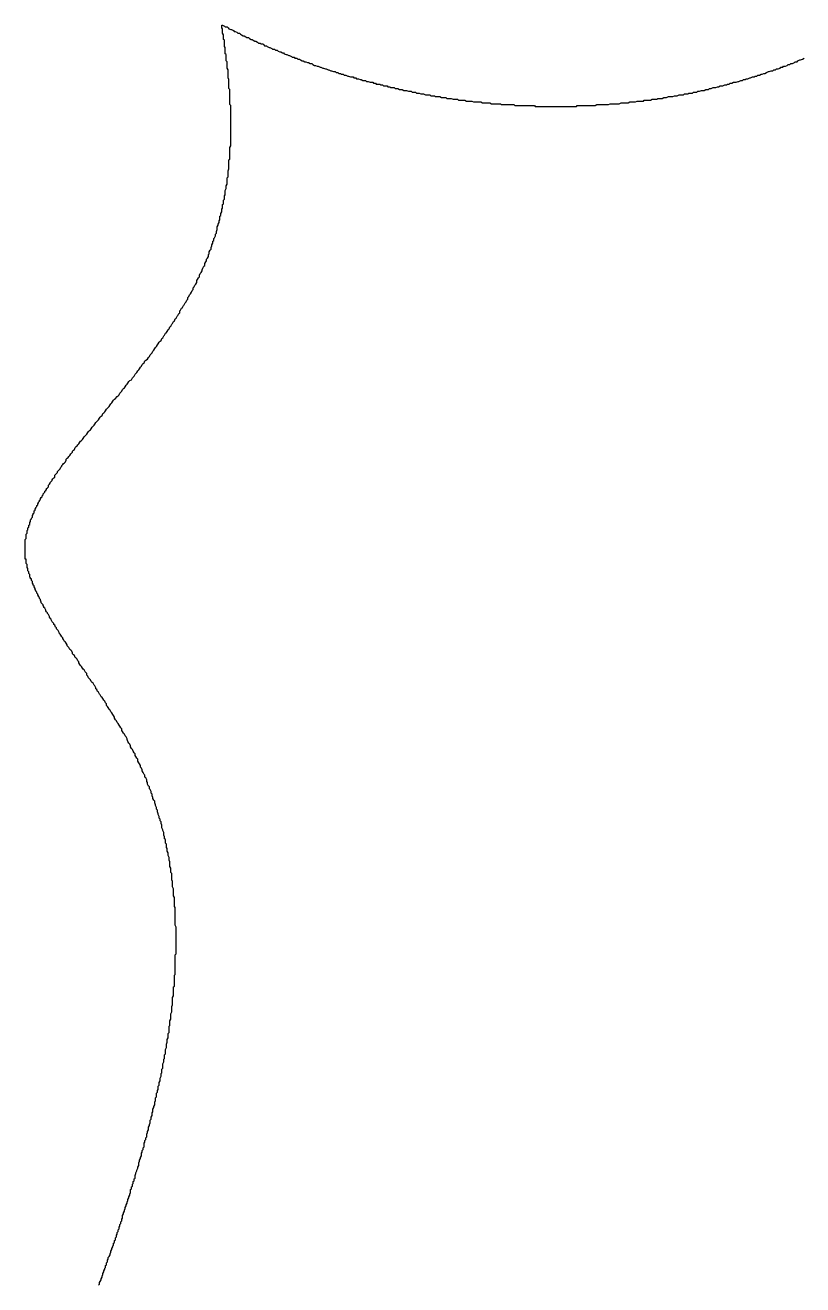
# Model space of a CAD drawing. Header units: millimetres. Extents: x 289 to 9778, y -894 to 6380.
# Drawn here: x 7154.58 to 7163.28, y 365.52 to 379.63 of the extents above; entities that cross this region are included whole.
import ezdxf

# ---------------------------------------------------------------- set-up
doc = ezdxf.new("R2010")
doc.units = ezdxf.units.MM

msp = doc.modelspace()

# ---------------------------------------------------------------- linework, layer by layer
msp.add_polyline3d([(7155.4, 365.518, 0), (7155.41, 365.528, 0), (7155.41, 365.548, 0), (7155.42, 365.558, 0), (7155.43, 365.578, 0), (7155.43, 365.588, 0), (7155.44, 365.608, 0), (7155.44, 365.618, 0), (7155.45, 365.638, 0), (7155.45, 365.648, 0), (7155.46, 365.668, 0), (7155.46, 365.678, 0), (7155.47, 365.698, 0), (7155.47, 365.708, 0), (7155.48, 365.718, 0), (7155.48, 365.738, 0), (7155.49, 365.748, 0), (7155.49, 365.768, 0), (7155.5, 365.778, 0), (7155.5, 365.798, 0), (7155.51, 365.808, 0), (7155.51, 365.828, 0), (7155.52, 365.838, 0), (7155.53, 365.858, 0), (7155.53, 365.868, 0), (7155.54, 365.888, 0), (7155.54, 365.898, 0), (7155.55, 365.918, 0), (7155.55, 365.928, 0), (7155.56, 365.948, 0), (7155.56, 365.958, 0), (7155.57, 365.968, 0), (7155.57, 365.988, 0), (7155.58, 365.998, 0), (7155.58, 366.018, 0), (7155.59, 366.028, 0), (7155.59, 366.048, 0), (7155.6, 366.058, 0), (7155.6, 366.078, 0), (7155.61, 366.088, 0), (7155.61, 366.108, 0), (7155.62, 366.118, 0), (7155.62, 366.138, 0), (7155.63, 366.148, 0), (7155.63, 366.168, 0), (7155.64, 366.178, 0), (7155.64, 366.198, 0), (7155.65, 366.208, 0), (7155.65, 366.228, 0), (7155.66, 366.238, 0), (7155.66, 366.258, 0), (7155.67, 366.268, 0), (7155.67, 366.288, 0), (7155.67, 366.298, 0), (7155.68, 366.318, 0), (7155.68, 366.328, 0), (7155.69, 366.348, 0), (7155.69, 366.358, 0), (7155.7, 366.378, 0), (7155.7, 366.388, 0), (7155.71, 366.408, 0), (7155.71, 366.418, 0), (7155.72, 366.438, 0), (7155.72, 366.448, 0), (7155.73, 366.468, 0), (7155.73, 366.478, 0), (7155.74, 366.498, 0), (7155.74, 366.508, 0), (7155.75, 366.528, 0), (7155.75, 366.538, 0), (7155.76, 366.558, 0), (7155.76, 366.568, 0), (7155.76, 366.588, 0), (7155.77, 366.598, 0), (7155.77, 366.618, 0), (7155.78, 366.628, 0), (7155.78, 366.648, 0), (7155.79, 366.658, 0), (7155.79, 366.678, 0), (7155.8, 366.688, 0), (7155.8, 366.708, 0), (7155.81, 366.718, 0), (7155.81, 366.738, 0), (7155.81, 366.748, 0), (7155.82, 366.768, 0), (7155.82, 366.778, 0), (7155.83, 366.798, 0), (7155.83, 366.808, 0), (7155.84, 366.828, 0), (7155.84, 366.838, 0), (7155.85, 366.858, 0), (7155.85, 366.878, 0), (7155.85, 366.888, 0), (7155.86, 366.908, 0), (7155.86, 366.918, 0), (7155.87, 366.938, 0), (7155.87, 366.948, 0), (7155.88, 366.968, 0), (7155.88, 366.978, 0), (7155.88, 366.998, 0), (7155.89, 367.008, 0), (7155.89, 367.028, 0), (7155.9, 367.038, 0), (7155.9, 367.058, 0), (7155.91, 367.068, 0), (7155.91, 367.088, 0), (7155.91, 367.108, 0), (7155.92, 367.118, 0), (7155.92, 367.138, 0), (7155.93, 367.148, 0), (7155.93, 367.168, 0), (7155.94, 367.178, 0), (7155.94, 367.198, 0), (7155.94, 367.208, 0), (7155.95, 367.228, 0), (7155.95, 367.238, 0), (7155.96, 367.258, 0), (7155.96, 367.278, 0), (7155.96, 367.288, 0), (7155.97, 367.308, 0), (7155.97, 367.318, 0), (7155.98, 367.338, 0), (7155.98, 367.348, 0), (7155.98, 367.368, 0), (7155.99, 367.378, 0), (7155.99, 367.398, 0), (7156, 367.418, 0), (7156, 367.428, 0), (7156, 367.448, 0), (7156.01, 367.458, 0), (7156.01, 367.478, 0), (7156.01, 367.488, 0), (7156.02, 367.508, 0), (7156.02, 367.518, 0), (7156.03, 367.538, 0), (7156.03, 367.558, 0), (7156.03, 367.568, 0), (7156.04, 367.588, 0), (7156.04, 367.598, 0), (7156.04, 367.618, 0), (7156.05, 367.628, 0), (7156.05, 367.648, 0), (7156.05, 367.668, 0), (7156.06, 367.678, 0), (7156.06, 367.698, 0), (7156.07, 367.708, 0), (7156.07, 367.728, 0), (7156.07, 367.748, 0), (7156.08, 367.758, 0), (7156.08, 367.778, 0), (7156.08, 367.788, 0), (7156.09, 367.808, 0), (7156.09, 367.818, 0), (7156.09, 367.838, 0), (7156.1, 367.858, 0), (7156.1, 367.868, 0), (7156.1, 367.888, 0), (7156.11, 367.898, 0), (7156.11, 367.918, 0), (7156.11, 367.938, 0), (7156.12, 367.948, 0), (7156.12, 367.968, 0), (7156.12, 367.978, 0), (7156.12, 367.998, 0), (7156.13, 368.018, 0), (7156.13, 368.028, 0), (7156.13, 368.048, 0), (7156.14, 368.058, 0), (7156.14, 368.078, 0), (7156.14, 368.098, 0), (7156.15, 368.108, 0), (7156.15, 368.128, 0), (7156.15, 368.138, 0), (7156.15, 368.158, 0), (7156.16, 368.178, 0), (7156.16, 368.188, 0), (7156.16, 368.208, 0), (7156.16, 368.218, 0), (7156.17, 368.238, 0), (7156.17, 368.258, 0), (7156.17, 368.268, 0), (7156.18, 368.288, 0), (7156.18, 368.298, 0), (7156.18, 368.318, 0), (7156.18, 368.338, 0), (7156.19, 368.348, 0), (7156.19, 368.368, 0), (7156.19, 368.388, 0), (7156.19, 368.398, 0), (7156.19, 368.418, 0), (7156.2, 368.428, 0), (7156.2, 368.448, 0), (7156.2, 368.468, 0), (7156.2, 368.478, 0), (7156.21, 368.498, 0), (7156.21, 368.508, 0), (7156.21, 368.528, 0), (7156.21, 368.548, 0), (7156.21, 368.558, 0), (7156.22, 368.578, 0), (7156.22, 368.598, 0), (7156.22, 368.608, 0), (7156.22, 368.628, 0), (7156.22, 368.638, 0), (7156.23, 368.658, 0), (7156.23, 368.678, 0), (7156.23, 368.688, 0), (7156.23, 368.708, 0), (7156.23, 368.728, 0), (7156.23, 368.738, 0), (7156.24, 368.758, 0), (7156.24, 368.768, 0), (7156.24, 368.788, 0), (7156.24, 368.808, 0), (7156.24, 368.818, 0), (7156.24, 368.838, 0), (7156.24, 368.858, 0), (7156.25, 368.868, 0), (7156.25, 368.888, 0), (7156.25, 368.908, 0), (7156.25, 368.918, 0), (7156.25, 368.938, 0), (7156.25, 368.948, 0), (7156.25, 368.968, 0), (7156.25, 368.988, 0), (7156.26, 368.998, 0), (7156.26, 369.018, 0), (7156.26, 369.038, 0), (7156.26, 369.048, 0), (7156.26, 369.068, 0), (7156.26, 369.088, 0), (7156.26, 369.098, 0), (7156.26, 369.118, 0), (7156.26, 369.138, 0), (7156.26, 369.148, 0), (7156.26, 369.168, 0), (7156.26, 369.178, 0), (7156.26, 369.198, 0), (7156.26, 369.218, 0), (7156.27, 369.228, 0), (7156.27, 369.248, 0), (7156.27, 369.268, 0), (7156.27, 369.278, 0), (7156.27, 369.298, 0), (7156.27, 369.318, 0), (7156.27, 369.328, 0), (7156.27, 369.348, 0), (7156.27, 369.368, 0), (7156.27, 369.378, 0), (7156.27, 369.398, 0), (7156.27, 369.418, 0), (7156.27, 369.428, 0), (7156.27, 369.448, 0), (7156.27, 369.458, 0), (7156.27, 369.478, 0), (7156.27, 369.498, 0), (7156.27, 369.508, 0), (7156.27, 369.528, 0), (7156.26, 369.548, 0), (7156.26, 369.558, 0), (7156.26, 369.578, 0), (7156.26, 369.598, 0), (7156.26, 369.608, 0), (7156.26, 369.628, 0), (7156.26, 369.648, 0), (7156.26, 369.658, 0), (7156.26, 369.678, 0), (7156.26, 369.698, 0), (7156.26, 369.708, 0), (7156.26, 369.728, 0), (7156.26, 369.748, 0), (7156.25, 369.758, 0), (7156.25, 369.778, 0), (7156.25, 369.798, 0), (7156.25, 369.808, 0), (7156.25, 369.828, 0), (7156.25, 369.848, 0), (7156.25, 369.858, 0), (7156.24, 369.878, 0), (7156.24, 369.888, 0), (7156.24, 369.908, 0), (7156.24, 369.928, 0), (7156.24, 369.938, 0), (7156.24, 369.958, 0), (7156.23, 369.978, 0), (7156.23, 369.988, 0), (7156.23, 370.008, 0), (7156.23, 370.028, 0), (7156.23, 370.038, 0), (7156.22, 370.058, 0), (7156.22, 370.078, 0), (7156.22, 370.088, 0), (7156.22, 370.108, 0), (7156.22, 370.128, 0), (7156.21, 370.138, 0), (7156.21, 370.158, 0), (7156.21, 370.178, 0), (7156.21, 370.188, 0), (7156.2, 370.208, 0), (7156.2, 370.228, 0), (7156.2, 370.238, 0), (7156.2, 370.258, 0), (7156.19, 370.278, 0), (7156.19, 370.288, 0), (7156.19, 370.308, 0), (7156.18, 370.328, 0), (7156.18, 370.338, 0), (7156.18, 370.358, 0), (7156.17, 370.378, 0), (7156.17, 370.388, 0), (7156.17, 370.408, 0), (7156.16, 370.418, 0), (7156.16, 370.438, 0), (7156.16, 370.458, 0), (7156.15, 370.468, 0), (7156.15, 370.488, 0), (7156.15, 370.508, 0), (7156.14, 370.518, 0), (7156.14, 370.538, 0), (7156.13, 370.558, 0), (7156.13, 370.568, 0), (7156.13, 370.588, 0), (7156.12, 370.608, 0), (7156.12, 370.618, 0), (7156.11, 370.638, 0), (7156.11, 370.658, 0), (7156.11, 370.668, 0), (7156.1, 370.688, 0), (7156.1, 370.708, 0), (7156.09, 370.718, 0), (7156.09, 370.738, 0), (7156.08, 370.748, 0), (7156.08, 370.768, 0), (7156.07, 370.788, 0), (7156.07, 370.798, 0), (7156.06, 370.818, 0), (7156.06, 370.838, 0), (7156.05, 370.848, 0), (7156.05, 370.868, 0), (7156.04, 370.888, 0), (7156.04, 370.898, 0), (7156.03, 370.918, 0), (7156.03, 370.938, 0), (7156.02, 370.948, 0), (7156.01, 370.968, 0), (7156.01, 370.978, 0), (7156, 370.998, 0), (7156, 371.018, 0), (7155.99, 371.028, 0), (7155.99, 371.048, 0), (7155.98, 371.068, 0), (7155.97, 371.078, 0), (7155.97, 371.098, 0), (7155.96, 371.108, 0), (7155.95, 371.128, 0), (7155.95, 371.148, 0), (7155.94, 371.158, 0), (7155.94, 371.178, 0), (7155.93, 371.198, 0), (7155.92, 371.208, 0), (7155.92, 371.228, 0), (7155.91, 371.238, 0), (7155.9, 371.258, 0), (7155.89, 371.278, 0), (7155.89, 371.288, 0), (7155.88, 371.308, 0), (7155.87, 371.318, 0), (7155.87, 371.338, 0), (7155.86, 371.358, 0), (7155.85, 371.368, 0), (7155.84, 371.388, 0), (7155.84, 371.408, 0), (7155.83, 371.418, 0), (7155.82, 371.438, 0), (7155.81, 371.448, 0), (7155.81, 371.468, 0), (7155.8, 371.478, 0), (7155.79, 371.498, 0), (7155.78, 371.518, 0), (7155.77, 371.528, 0), (7155.76, 371.548, 0), (7155.76, 371.558, 0), (7155.75, 371.578, 0), (7155.74, 371.588, 0), (7155.73, 371.608, 0), (7155.72, 371.628, 0), (7155.72, 371.638, 0), (7155.71, 371.658, 0), (7155.7, 371.668, 0), (7155.69, 371.688, 0), (7155.68, 371.698, 0), (7155.67, 371.718, 0), (7155.66, 371.728, 0), (7155.66, 371.748, 0), (7155.65, 371.758, 0), (7155.64, 371.778, 0), (7155.63, 371.788, 0), (7155.62, 371.808, 0), (7155.61, 371.818, 0), (7155.6, 371.838, 0), (7155.59, 371.848, 0), (7155.58, 371.868, 0), (7155.58, 371.878, 0), (7155.57, 371.898, 0), (7155.56, 371.908, 0), (7155.55, 371.928, 0), (7155.54, 371.938, 0), (7155.53, 371.958, 0), (7155.52, 371.968, 0), (7155.51, 371.988, 0), (7155.5, 371.998, 0), (7155.49, 372.008, 0), (7155.49, 372.028, 0), (7155.48, 372.038, 0), (7155.47, 372.058, 0), (7155.46, 372.068, 0), (7155.45, 372.088, 0), (7155.44, 372.098, 0), (7155.43, 372.108, 0), (7155.42, 372.128, 0), (7155.41, 372.138, 0), (7155.4, 372.158, 0), (7155.39, 372.168, 0), (7155.38, 372.188, 0), (7155.37, 372.198, 0), (7155.37, 372.208, 0), (7155.36, 372.228, 0), (7155.35, 372.238, 0), (7155.34, 372.258, 0), (7155.33, 372.268, 0), (7155.32, 372.278, 0), (7155.31, 372.298, 0), (7155.3, 372.308, 0), (7155.29, 372.318, 0), (7155.28, 372.338, 0), (7155.27, 372.348, 0), (7155.27, 372.368, 0), (7155.26, 372.378, 0), (7155.25, 372.388, 0), (7155.24, 372.408, 0), (7155.23, 372.418, 0), (7155.22, 372.428, 0), (7155.21, 372.448, 0), (7155.2, 372.458, 0), (7155.19, 372.468, 0), (7155.18, 372.488, 0), (7155.18, 372.498, 0), (7155.17, 372.508, 0), (7155.16, 372.528, 0), (7155.15, 372.538, 0), (7155.14, 372.548, 0), (7155.13, 372.568, 0), (7155.12, 372.578, 0), (7155.11, 372.588, 0), (7155.11, 372.598, 0), (7155.1, 372.618, 0), (7155.09, 372.628, 0), (7155.08, 372.638, 0), (7155.07, 372.658, 0), (7155.06, 372.668, 0), (7155.05, 372.678, 0), (7155.05, 372.688, 0), (7155.04, 372.708, 0), (7155.03, 372.718, 0), (7155.02, 372.728, 0), (7155.01, 372.748, 0), (7155, 372.758, 0), (7155, 372.768, 0), (7154.99, 372.778, 0), (7154.98, 372.798, 0), (7154.97, 372.808, 0), (7154.96, 372.818, 0), (7154.96, 372.828, 0), (7154.95, 372.848, 0), (7154.94, 372.858, 0), (7154.93, 372.868, 0), (7154.93, 372.878, 0), (7154.92, 372.888, 0), (7154.91, 372.908, 0), (7154.9, 372.918, 0), (7154.9, 372.928, 0), (7154.89, 372.938, 0), (7154.88, 372.948, 0), (7154.87, 372.968, 0), (7154.87, 372.978, 0), (7154.86, 372.988, 0), (7154.85, 372.998, 0), (7154.85, 373.008, 0), (7154.84, 373.028, 0), (7154.83, 373.038, 0), (7154.83, 373.048, 0), (7154.82, 373.058, 0), (7154.81, 373.068, 0), (7154.81, 373.078, 0), (7154.8, 373.098, 0), (7154.79, 373.108, 0), (7154.79, 373.118, 0), (7154.78, 373.128, 0), (7154.78, 373.138, 0), (7154.77, 373.148, 0), (7154.76, 373.158, 0), (7154.76, 373.168, 0), (7154.75, 373.188, 0), (7154.75, 373.198, 0), (7154.74, 373.208, 0), (7154.74, 373.218, 0), (7154.73, 373.228, 0), (7154.73, 373.238, 0), (7154.72, 373.248, 0), (7154.72, 373.258, 0), (7154.71, 373.268, 0), (7154.71, 373.278, 0), (7154.7, 373.288, 0), (7154.7, 373.298, 0), (7154.69, 373.308, 0), (7154.69, 373.318, 0), (7154.68, 373.338, 0), (7154.68, 373.348, 0), (7154.67, 373.358, 0), (7154.67, 373.368, 0), (7154.66, 373.378, 0), (7154.66, 373.388, 0), (7154.66, 373.398, 0), (7154.65, 373.408, 0), (7154.65, 373.418, 0), (7154.65, 373.428, 0), (7154.64, 373.428, 0), (7154.64, 373.438, 0), (7154.63, 373.448, 0), (7154.63, 373.458, 0), (7154.63, 373.468, 0), (7154.63, 373.478, 0), (7154.62, 373.488, 0), (7154.62, 373.498, 0), (7154.62, 373.508, 0), (7154.61, 373.518, 0), (7154.61, 373.528, 0), (7154.61, 373.538, 0), (7154.61, 373.548, 0), (7154.6, 373.548, 0), (7154.6, 373.558, 0), (7154.6, 373.568, 0), (7154.6, 373.578, 0), (7154.6, 373.588, 0), (7154.59, 373.598, 0), (7154.59, 373.608, 0), (7154.59, 373.608, 0), (7154.59, 373.618, 0), (7154.59, 373.628, 0), (7154.59, 373.638, 0), (7154.59, 373.648, 0), (7154.58, 373.648, 0), (7154.58, 373.658, 0), (7154.58, 373.668, 0), (7154.58, 373.678, 0), (7154.58, 373.688, 0), (7154.58, 373.688, 0), (7154.58, 373.698, 0), (7154.58, 373.708, 0), (7154.58, 373.718, 0), (7154.58, 373.718, 0), (7154.58, 373.728, 0), (7154.58, 373.738, 0), (7154.58, 373.738, 0), (7154.58, 373.748, 0), (7154.58, 373.758, 0), (7154.58, 373.768, 0), (7154.58, 373.768, 0), (7154.58, 373.778, 0), (7154.58, 373.788, 0), (7154.58, 373.798, 0), (7154.58, 373.798, 0), (7154.58, 373.808, 0), (7154.58, 373.818, 0), (7154.58, 373.828, 0), (7154.58, 373.828, 0), (7154.58, 373.838, 0), (7154.58, 373.848, 0), (7154.58, 373.858, 0), (7154.58, 373.858, 0), (7154.58, 373.868, 0), (7154.59, 373.878, 0), (7154.59, 373.888, 0), (7154.59, 373.898, 0), (7154.59, 373.898, 0), (7154.59, 373.908, 0), (7154.59, 373.918, 0), (7154.59, 373.928, 0), (7154.6, 373.938, 0), (7154.6, 373.948, 0), (7154.6, 373.948, 0), (7154.6, 373.958, 0), (7154.6, 373.968, 0), (7154.61, 373.978, 0), (7154.61, 373.988, 0), (7154.61, 373.998, 0), (7154.61, 373.998, 0), (7154.62, 374.008, 0), (7154.62, 374.018, 0), (7154.62, 374.028, 0), (7154.63, 374.038, 0), (7154.63, 374.048, 0), (7154.63, 374.058, 0), (7154.63, 374.068, 0), (7154.64, 374.068, 0), (7154.64, 374.078, 0), (7154.64, 374.088, 0), (7154.65, 374.098, 0), (7154.65, 374.108, 0), (7154.66, 374.118, 0), (7154.66, 374.128, 0), (7154.66, 374.138, 0), (7154.67, 374.148, 0), (7154.67, 374.158, 0), (7154.68, 374.168, 0), (7154.68, 374.178, 0), (7154.68, 374.188, 0), (7154.69, 374.198, 0), (7154.69, 374.208, 0), (7154.7, 374.218, 0), (7154.7, 374.228, 0), (7154.71, 374.238, 0), (7154.71, 374.248, 0), (7154.72, 374.258, 0), (7154.72, 374.268, 0), (7154.73, 374.278, 0), (7154.73, 374.288, 0), (7154.74, 374.298, 0), (7154.74, 374.308, 0), (7154.75, 374.318, 0), (7154.75, 374.328, 0), (7154.76, 374.338, 0), (7154.77, 374.348, 0), (7154.77, 374.358, 0), (7154.78, 374.368, 0), (7154.78, 374.378, 0), (7154.79, 374.388, 0), (7154.8, 374.398, 0), (7154.8, 374.408, 0), (7154.81, 374.418, 0), (7154.82, 374.428, 0), (7154.82, 374.438, 0), (7154.83, 374.448, 0), (7154.84, 374.458, 0), (7154.84, 374.478, 0), (7154.85, 374.488, 0), (7154.86, 374.498, 0), (7154.86, 374.508, 0), (7154.87, 374.518, 0), (7154.88, 374.528, 0), (7154.88, 374.538, 0), (7154.89, 374.548, 0), (7154.9, 374.558, 0), (7154.91, 374.568, 0), (7154.91, 374.588, 0), (7154.92, 374.598, 0), (7154.93, 374.608, 0), (7154.94, 374.618, 0), (7154.94, 374.628, 0), (7154.95, 374.638, 0), (7154.96, 374.648, 0), (7154.97, 374.658, 0), (7154.98, 374.678, 0), (7154.99, 374.688, 0), (7154.99, 374.698, 0), (7155, 374.708, 0), (7155.01, 374.718, 0), (7155.02, 374.728, 0), (7155.03, 374.738, 0), (7155.04, 374.758, 0), (7155.04, 374.768, 0), (7155.05, 374.778, 0), (7155.06, 374.788, 0), (7155.07, 374.798, 0), (7155.08, 374.808, 0), (7155.09, 374.828, 0), (7155.1, 374.838, 0), (7155.11, 374.848, 0), (7155.11, 374.858, 0), (7155.12, 374.868, 0), (7155.13, 374.878, 0), (7155.14, 374.898, 0), (7155.15, 374.908, 0), (7155.16, 374.918, 0), (7155.17, 374.928, 0), (7155.18, 374.938, 0), (7155.19, 374.958, 0), (7155.2, 374.968, 0), (7155.21, 374.978, 0), (7155.22, 374.988, 0), (7155.23, 374.998, 0), (7155.24, 375.018, 0), (7155.25, 375.028, 0), (7155.26, 375.038, 0), (7155.27, 375.048, 0), (7155.28, 375.068, 0), (7155.29, 375.078, 0), (7155.3, 375.088, 0), (7155.31, 375.098, 0), (7155.32, 375.108, 0), (7155.33, 375.128, 0), (7155.34, 375.138, 0), (7155.35, 375.148, 0), (7155.36, 375.158, 0), (7155.37, 375.178, 0), (7155.38, 375.188, 0), (7155.39, 375.198, 0), (7155.4, 375.208, 0), (7155.41, 375.228, 0), (7155.42, 375.238, 0), (7155.43, 375.248, 0), (7155.44, 375.258, 0), (7155.45, 375.278, 0), (7155.46, 375.288, 0), (7155.47, 375.298, 0), (7155.48, 375.308, 0), (7155.49, 375.328, 0), (7155.5, 375.338, 0), (7155.51, 375.348, 0), (7155.52, 375.358, 0), (7155.53, 375.378, 0), (7155.54, 375.388, 0), (7155.55, 375.398, 0), (7155.56, 375.418, 0), (7155.57, 375.428, 0), (7155.58, 375.438, 0), (7155.59, 375.448, 0), (7155.61, 375.468, 0), (7155.62, 375.478, 0), (7155.63, 375.488, 0), (7155.64, 375.508, 0), (7155.65, 375.518, 0), (7155.66, 375.528, 0), (7155.67, 375.548, 0), (7155.68, 375.558, 0), (7155.69, 375.568, 0), (7155.7, 375.578, 0), (7155.71, 375.598, 0), (7155.72, 375.608, 0), (7155.73, 375.618, 0), (7155.74, 375.638, 0), (7155.75, 375.648, 0), (7155.77, 375.658, 0), (7155.78, 375.678, 0), (7155.79, 375.688, 0), (7155.8, 375.698, 0), (7155.81, 375.718, 0), (7155.82, 375.728, 0), (7155.83, 375.738, 0), (7155.84, 375.758, 0), (7155.85, 375.768, 0), (7155.86, 375.778, 0), (7155.87, 375.798, 0), (7155.88, 375.808, 0), (7155.89, 375.828, 0), (7155.9, 375.838, 0), (7155.91, 375.848, 0), (7155.92, 375.868, 0), (7155.93, 375.878, 0), (7155.95, 375.888, 0), (7155.96, 375.908, 0), (7155.97, 375.918, 0), (7155.98, 375.938, 0), (7155.99, 375.948, 0), (7156, 375.958, 0), (7156.01, 375.978, 0), (7156.02, 375.988, 0), (7156.03, 376.008, 0), (7156.04, 376.018, 0), (7156.05, 376.028, 0), (7156.06, 376.048, 0), (7156.07, 376.058, 0), (7156.08, 376.078, 0), (7156.09, 376.088, 0), (7156.1, 376.098, 0), (7156.11, 376.118, 0), (7156.12, 376.128, 0), (7156.13, 376.148, 0), (7156.14, 376.158, 0), (7156.15, 376.178, 0), (7156.16, 376.188, 0), (7156.17, 376.198, 0), (7156.18, 376.218, 0), (7156.19, 376.228, 0), (7156.2, 376.248, 0), (7156.21, 376.258, 0), (7156.22, 376.278, 0), (7156.23, 376.288, 0), (7156.24, 376.308, 0), (7156.25, 376.318, 0), (7156.26, 376.338, 0), (7156.27, 376.348, 0), (7156.28, 376.368, 0), (7156.29, 376.378, 0), (7156.3, 376.398, 0), (7156.31, 376.408, 0), (7156.31, 376.428, 0), (7156.32, 376.438, 0), (7156.33, 376.458, 0), (7156.34, 376.468, 0), (7156.35, 376.488, 0), (7156.36, 376.498, 0), (7156.37, 376.518, 0), (7156.38, 376.528, 0), (7156.39, 376.548, 0), (7156.4, 376.558, 0), (7156.4, 376.578, 0), (7156.41, 376.588, 0), (7156.42, 376.608, 0), (7156.43, 376.618, 0), (7156.44, 376.638, 0), (7156.45, 376.658, 0), (7156.46, 376.668, 0), (7156.46, 376.688, 0), (7156.47, 376.698, 0), (7156.48, 376.718, 0), (7156.49, 376.728, 0), (7156.5, 376.748, 0), (7156.5, 376.768, 0), (7156.51, 376.778, 0), (7156.52, 376.798, 0), (7156.53, 376.808, 0), (7156.53, 376.828, 0), (7156.54, 376.848, 0), (7156.55, 376.858, 0), (7156.56, 376.878, 0), (7156.56, 376.888, 0), (7156.57, 376.908, 0), (7156.58, 376.928, 0), (7156.59, 376.938, 0), (7156.59, 376.958, 0), (7156.6, 376.978, 0), (7156.61, 376.988, 0), (7156.61, 377.008, 0), (7156.62, 377.018, 0), (7156.63, 377.038, 0), (7156.63, 377.058, 0), (7156.64, 377.068, 0), (7156.64, 377.088, 0), (7156.65, 377.108, 0), (7156.66, 377.118, 0), (7156.66, 377.138, 0), (7156.67, 377.158, 0), (7156.67, 377.168, 0), (7156.68, 377.188, 0), (7156.68, 377.208, 0), (7156.69, 377.218, 0), (7156.69, 377.238, 0), (7156.7, 377.248, 0), (7156.71, 377.268, 0), (7156.71, 377.288, 0), (7156.72, 377.298, 0), (7156.72, 377.318, 0), (7156.73, 377.338, 0), (7156.73, 377.348, 0), (7156.73, 377.368, 0), (7156.74, 377.388, 0), (7156.74, 377.398, 0), (7156.75, 377.418, 0), (7156.75, 377.438, 0), (7156.76, 377.448, 0), (7156.76, 377.468, 0), (7156.76, 377.488, 0), (7156.77, 377.498, 0), (7156.77, 377.518, 0), (7156.78, 377.538, 0), (7156.78, 377.548, 0), (7156.78, 377.568, 0), (7156.79, 377.578, 0), (7156.79, 377.598, 0), (7156.79, 377.618, 0), (7156.8, 377.628, 0), (7156.8, 377.648, 0), (7156.8, 377.668, 0), (7156.81, 377.678, 0), (7156.81, 377.698, 0), (7156.81, 377.718, 0), (7156.82, 377.728, 0), (7156.82, 377.748, 0), (7156.82, 377.768, 0), (7156.82, 377.778, 0), (7156.83, 377.798, 0), (7156.83, 377.818, 0), (7156.83, 377.828, 0), (7156.84, 377.848, 0), (7156.84, 377.868, 0), (7156.84, 377.878, 0), (7156.84, 377.898, 0), (7156.84, 377.918, 0), (7156.85, 377.928, 0), (7156.85, 377.948, 0), (7156.85, 377.968, 0), (7156.85, 377.978, 0), (7156.85, 377.998, 0), (7156.86, 378.018, 0), (7156.86, 378.028, 0), (7156.86, 378.048, 0), (7156.86, 378.068, 0), (7156.86, 378.078, 0), (7156.86, 378.098, 0), (7156.86, 378.118, 0), (7156.87, 378.128, 0), (7156.87, 378.148, 0), (7156.87, 378.158, 0), (7156.87, 378.178, 0), (7156.87, 378.198, 0), (7156.87, 378.208, 0), (7156.87, 378.228, 0), (7156.87, 378.248, 0), (7156.87, 378.258, 0), (7156.88, 378.278, 0), (7156.88, 378.298, 0), (7156.88, 378.308, 0), (7156.88, 378.328, 0), (7156.88, 378.348, 0), (7156.88, 378.358, 0), (7156.88, 378.378, 0), (7156.88, 378.398, 0), (7156.88, 378.408, 0), (7156.88, 378.428, 0), (7156.88, 378.448, 0), (7156.88, 378.458, 0), (7156.88, 378.478, 0), (7156.88, 378.488, 0), (7156.88, 378.508, 0), (7156.88, 378.528, 0), (7156.88, 378.538, 0), (7156.88, 378.558, 0), (7156.88, 378.578, 0), (7156.88, 378.588, 0), (7156.88, 378.608, 0), (7156.88, 378.628, 0), (7156.88, 378.638, 0), (7156.88, 378.658, 0), (7156.88, 378.678, 0), (7156.88, 378.688, 0), (7156.88, 378.708, 0), (7156.88, 378.728, 0), (7156.87, 378.738, 0), (7156.87, 378.758, 0), (7156.87, 378.768, 0), (7156.87, 378.788, 0), (7156.87, 378.808, 0), (7156.87, 378.818, 0), (7156.87, 378.838, 0), (7156.87, 378.858, 0), (7156.87, 378.868, 0), (7156.87, 378.888, 0), (7156.87, 378.908, 0), (7156.86, 378.918, 0), (7156.86, 378.938, 0), (7156.86, 378.948, 0), (7156.86, 378.968, 0), (7156.86, 378.988, 0), (7156.86, 378.998, 0), (7156.86, 379.018, 0), (7156.85, 379.038, 0), (7156.85, 379.048, 0), (7156.85, 379.068, 0), (7156.85, 379.088, 0), (7156.85, 379.098, 0), (7156.85, 379.118, 0), (7156.85, 379.128, 0), (7156.84, 379.148, 0), (7156.84, 379.168, 0), (7156.84, 379.178, 0), (7156.84, 379.198, 0), (7156.84, 379.218, 0), (7156.83, 379.228, 0), (7156.83, 379.248, 0), (7156.83, 379.258, 0), (7156.83, 379.278, 0), (7156.83, 379.298, 0), (7156.82, 379.308, 0), (7156.82, 379.328, 0), (7156.82, 379.348, 0), (7156.82, 379.358, 0), (7156.82, 379.378, 0), (7156.81, 379.388, 0), (7156.81, 379.408, 0), (7156.81, 379.428, 0), (7156.81, 379.438, 0), (7156.81, 379.458, 0), (7156.8, 379.468, 0), (7156.8, 379.488, 0), (7156.8, 379.508, 0), (7156.8, 379.518, 0), (7156.79, 379.538, 0), (7156.79, 379.548, 0), (7156.79, 379.568, 0), (7156.79, 379.588, 0), (7156.78, 379.598, 0), (7156.78, 379.618, 0), (7156.78, 379.628, 0), (7156.79, 379.628, 0), (7156.81, 379.618, 0), (7156.82, 379.608, 0), (7156.84, 379.608, 0), (7156.85, 379.598, 0), (7156.86, 379.588, 0), (7156.88, 379.578, 0), (7156.89, 379.578, 0), (7156.91, 379.568, 0), (7156.92, 379.558, 0), (7156.93, 379.558, 0), (7156.95, 379.548, 0), (7156.96, 379.538, 0), (7156.98, 379.538, 0), (7156.99, 379.528, 0), (7157, 379.518, 0), (7157.02, 379.508, 0), (7157.03, 379.508, 0), (7157.05, 379.498, 0), (7157.06, 379.488, 0), (7157.08, 379.488, 0), (7157.09, 379.478, 0), (7157.11, 379.468, 0), (7157.12, 379.468, 0), (7157.13, 379.458, 0), (7157.15, 379.448, 0), (7157.16, 379.448, 0), (7157.18, 379.438, 0), (7157.19, 379.428, 0), (7157.21, 379.428, 0), (7157.22, 379.418, 0), (7157.24, 379.418, 0), (7157.25, 379.408, 0), (7157.26, 379.398, 0), (7157.28, 379.398, 0), (7157.29, 379.388, 0), (7157.31, 379.378, 0), (7157.32, 379.378, 0), (7157.34, 379.368, 0), (7157.35, 379.358, 0), (7157.37, 379.358, 0), (7157.38, 379.348, 0), (7157.4, 379.348, 0), (7157.41, 379.338, 0), (7157.43, 379.328, 0), (7157.44, 379.328, 0), (7157.46, 379.318, 0), (7157.47, 379.318, 0), (7157.48, 379.308, 0), (7157.5, 379.298, 0), (7157.51, 379.298, 0), (7157.53, 379.288, 0), (7157.54, 379.288, 0), (7157.56, 379.278, 0), (7157.57, 379.268, 0), (7157.59, 379.268, 0), (7157.6, 379.258, 0), (7157.62, 379.258, 0), (7157.63, 379.248, 0), (7157.65, 379.248, 0), (7157.66, 379.238, 0), (7157.68, 379.228, 0), (7157.69, 379.228, 0), (7157.71, 379.218, 0), (7157.72, 379.218, 0), (7157.74, 379.208, 0), (7157.75, 379.208, 0), (7157.77, 379.198, 0), (7157.79, 379.198, 0), (7157.8, 379.188, 0), (7157.82, 379.178, 0), (7157.83, 379.178, 0), (7157.85, 379.168, 0), (7157.86, 379.168, 0), (7157.88, 379.158, 0), (7157.89, 379.158, 0), (7157.91, 379.148, 0), (7157.92, 379.148, 0), (7157.94, 379.138, 0), (7157.95, 379.138, 0), (7157.97, 379.128, 0), (7157.98, 379.128, 0), (7158, 379.118, 0), (7158.01, 379.118, 0), (7158.03, 379.108, 0), (7158.05, 379.108, 0), (7158.06, 379.098, 0), (7158.08, 379.098, 0), (7158.09, 379.088, 0), (7158.11, 379.088, 0), (7158.12, 379.078, 0), (7158.14, 379.078, 0), (7158.15, 379.068, 0), (7158.17, 379.068, 0), (7158.19, 379.058, 0), (7158.2, 379.058, 0), (7158.22, 379.048, 0), (7158.23, 379.048, 0), (7158.25, 379.048, 0), (7158.26, 379.038, 0), (7158.28, 379.038, 0), (7158.29, 379.028, 0), (7158.31, 379.028, 0), (7158.33, 379.018, 0), (7158.34, 379.018, 0), (7158.36, 379.008, 0), (7158.37, 379.008, 0), (7158.39, 379.008, 0), (7158.4, 378.998, 0), (7158.42, 378.998, 0), (7158.44, 378.988, 0), (7158.45, 378.988, 0), (7158.47, 378.988, 0), (7158.48, 378.978, 0), (7158.5, 378.978, 0), (7158.51, 378.968, 0), (7158.53, 378.968, 0), (7158.55, 378.968, 0), (7158.56, 378.958, 0), (7158.58, 378.958, 0), (7158.59, 378.948, 0), (7158.61, 378.948, 0), (7158.63, 378.948, 0), (7158.64, 378.938, 0), (7158.66, 378.938, 0), (7158.67, 378.928, 0), (7158.69, 378.928, 0), (7158.71, 378.928, 0), (7158.72, 378.918, 0), (7158.74, 378.918, 0), (7158.75, 378.918, 0), (7158.77, 378.908, 0), (7158.79, 378.908, 0), (7158.8, 378.908, 0), (7158.82, 378.898, 0), (7158.83, 378.898, 0), (7158.85, 378.898, 0), (7158.87, 378.888, 0), (7158.88, 378.888, 0), (7158.9, 378.888, 0), (7158.91, 378.878, 0), (7158.93, 378.878, 0), (7158.95, 378.878, 0), (7158.96, 378.868, 0), (7158.98, 378.868, 0), (7158.99, 378.868, 0), (7159.01, 378.858, 0), (7159.03, 378.858, 0), (7159.04, 378.858, 0), (7159.06, 378.848, 0), (7159.08, 378.848, 0), (7159.09, 378.848, 0), (7159.11, 378.848, 0), (7159.12, 378.838, 0), (7159.14, 378.838, 0), (7159.16, 378.838, 0), (7159.17, 378.828, 0), (7159.19, 378.828, 0), (7159.21, 378.828, 0), (7159.22, 378.828, 0), (7159.24, 378.818, 0), (7159.25, 378.818, 0), (7159.27, 378.818, 0), (7159.29, 378.818, 0), (7159.3, 378.808, 0), (7159.32, 378.808, 0), (7159.34, 378.808, 0), (7159.35, 378.808, 0), (7159.37, 378.798, 0), (7159.39, 378.798, 0), (7159.4, 378.798, 0), (7159.42, 378.798, 0), (7159.43, 378.788, 0), (7159.45, 378.788, 0), (7159.47, 378.788, 0), (7159.48, 378.788, 0), (7159.5, 378.788, 0), (7159.52, 378.778, 0), (7159.53, 378.778, 0), (7159.55, 378.778, 0), (7159.57, 378.778, 0), (7159.58, 378.778, 0), (7159.6, 378.768, 0), (7159.62, 378.768, 0), (7159.63, 378.768, 0), (7159.65, 378.768, 0), (7159.66, 378.768, 0), (7159.68, 378.768, 0), (7159.7, 378.758, 0), (7159.71, 378.758, 0), (7159.73, 378.758, 0), (7159.75, 378.758, 0), (7159.76, 378.758, 0), (7159.78, 378.758, 0), (7159.8, 378.748, 0), (7159.81, 378.748, 0), (7159.83, 378.748, 0), (7159.85, 378.748, 0), (7159.86, 378.748, 0), (7159.88, 378.748, 0), (7159.9, 378.748, 0), (7159.91, 378.738, 0), (7159.93, 378.738, 0), (7159.95, 378.738, 0), (7159.96, 378.738, 0), (7159.98, 378.738, 0), (7160, 378.738, 0), (7160.01, 378.738, 0), (7160.03, 378.738, 0), (7160.05, 378.738, 0), (7160.06, 378.728, 0), (7160.08, 378.728, 0), (7160.09, 378.728, 0), (7160.11, 378.728, 0), (7160.13, 378.728, 0), (7160.14, 378.728, 0), (7160.16, 378.728, 0), (7160.18, 378.728, 0), (7160.19, 378.728, 0), (7160.21, 378.728, 0), (7160.23, 378.728, 0), (7160.24, 378.728, 0), (7160.26, 378.728, 0), (7160.28, 378.728, 0), (7160.29, 378.718, 0), (7160.31, 378.718, 0), (7160.33, 378.718, 0), (7160.34, 378.718, 0), (7160.36, 378.718, 0), (7160.38, 378.718, 0), (7160.39, 378.718, 0), (7160.41, 378.718, 0), (7160.43, 378.718, 0), (7160.44, 378.718, 0), (7160.46, 378.718, 0), (7160.48, 378.718, 0), (7160.49, 378.718, 0), (7160.51, 378.718, 0), (7160.53, 378.718, 0), (7160.55, 378.718, 0), (7160.56, 378.718, 0), (7160.58, 378.718, 0), (7160.6, 378.718, 0), (7160.61, 378.718, 0), (7160.63, 378.718, 0), (7160.65, 378.718, 0), (7160.66, 378.718, 0), (7160.68, 378.718, 0), (7160.7, 378.718, 0), (7160.71, 378.718, 0), (7160.73, 378.718, 0), (7160.75, 378.718, 0), (7160.76, 378.728, 0), (7160.78, 378.728, 0), (7160.8, 378.728, 0), (7160.81, 378.728, 0), (7160.83, 378.728, 0), (7160.85, 378.728, 0), (7160.86, 378.728, 0), (7160.88, 378.728, 0), (7160.9, 378.728, 0), (7160.91, 378.728, 0), (7160.93, 378.728, 0), (7160.95, 378.728, 0), (7160.96, 378.728, 0), (7160.98, 378.738, 0), (7161, 378.738, 0), (7161.01, 378.738, 0), (7161.03, 378.738, 0), (7161.05, 378.738, 0), (7161.06, 378.738, 0), (7161.08, 378.738, 0), (7161.1, 378.738, 0), (7161.11, 378.738, 0), (7161.13, 378.748, 0), (7161.15, 378.748, 0), (7161.16, 378.748, 0), (7161.18, 378.748, 0), (7161.2, 378.748, 0), (7161.21, 378.748, 0), (7161.23, 378.748, 0), (7161.25, 378.758, 0), (7161.26, 378.758, 0), (7161.28, 378.758, 0), (7161.3, 378.758, 0), (7161.31, 378.758, 0), (7161.33, 378.758, 0), (7161.35, 378.768, 0), (7161.36, 378.768, 0), (7161.38, 378.768, 0), (7161.4, 378.768, 0), (7161.41, 378.768, 0), (7161.43, 378.778, 0), (7161.45, 378.778, 0), (7161.46, 378.778, 0), (7161.48, 378.778, 0), (7161.5, 378.778, 0), (7161.51, 378.788, 0), (7161.53, 378.788, 0), (7161.55, 378.788, 0), (7161.56, 378.788, 0), (7161.58, 378.788, 0), (7161.6, 378.798, 0), (7161.61, 378.798, 0), (7161.63, 378.798, 0), (7161.65, 378.798, 0), (7161.66, 378.808, 0), (7161.68, 378.808, 0), (7161.7, 378.808, 0), (7161.71, 378.808, 0), (7161.73, 378.818, 0), (7161.75, 378.818, 0), (7161.76, 378.818, 0), (7161.78, 378.828, 0), (7161.8, 378.828, 0), (7161.81, 378.828, 0), (7161.83, 378.828, 0), (7161.85, 378.838, 0), (7161.86, 378.838, 0), (7161.88, 378.838, 0), (7161.9, 378.848, 0), (7161.91, 378.848, 0), (7161.93, 378.848, 0), (7161.95, 378.848, 0), (7161.96, 378.858, 0), (7161.98, 378.858, 0), (7162, 378.858, 0), (7162.01, 378.868, 0), (7162.03, 378.868, 0), (7162.05, 378.868, 0), (7162.06, 378.878, 0), (7162.08, 378.878, 0), (7162.1, 378.878, 0), (7162.11, 378.888, 0), (7162.13, 378.888, 0), (7162.15, 378.898, 0), (7162.16, 378.898, 0), (7162.18, 378.898, 0), (7162.2, 378.908, 0), (7162.21, 378.908, 0), (7162.23, 378.908, 0), (7162.24, 378.918, 0), (7162.26, 378.918, 0), (7162.28, 378.928, 0), (7162.29, 378.928, 0), (7162.31, 378.928, 0), (7162.33, 378.938, 0), (7162.34, 378.938, 0), (7162.36, 378.948, 0), (7162.38, 378.948, 0), (7162.39, 378.948, 0), (7162.41, 378.958, 0), (7162.43, 378.958, 0), (7162.44, 378.968, 0), (7162.46, 378.968, 0), (7162.47, 378.978, 0), (7162.49, 378.978, 0), (7162.51, 378.988, 0), (7162.52, 378.988, 0), (7162.54, 378.988, 0), (7162.56, 378.998, 0), (7162.57, 378.998, 0), (7162.59, 379.008, 0), (7162.61, 379.008, 0), (7162.62, 379.018, 0), (7162.64, 379.018, 0), (7162.65, 379.028, 0), (7162.67, 379.028, 0), (7162.69, 379.038, 0), (7162.7, 379.038, 0), (7162.72, 379.048, 0), (7162.74, 379.048, 0), (7162.75, 379.058, 0), (7162.77, 379.058, 0), (7162.78, 379.068, 0), (7162.8, 379.068, 0), (7162.82, 379.078, 0), (7162.83, 379.078, 0), (7162.85, 379.088, 0), (7162.86, 379.088, 0), (7162.88, 379.098, 0), (7162.9, 379.108, 0), (7162.91, 379.108, 0), (7162.93, 379.118, 0), (7162.95, 379.118, 0), (7162.96, 379.128, 0), (7162.98, 379.128, 0), (7162.99, 379.138, 0), (7163.01, 379.138, 0), (7163.03, 379.148, 0), (7163.04, 379.158, 0), (7163.06, 379.158, 0), (7163.07, 379.168, 0), (7163.09, 379.168, 0), (7163.11, 379.178, 0), (7163.12, 379.188, 0), (7163.14, 379.188, 0), (7163.15, 379.198, 0), (7163.17, 379.198, 0), (7163.19, 379.208, 0), (7163.2, 379.218, 0), (7163.22, 379.218, 0), (7163.23, 379.228, 0), (7163.25, 379.238, 0), (7163.26, 379.238, 0), (7163.28, 379.248, 0), (7163.3, 379.258, 0)])

doc.saveas('drawing.dxf')
